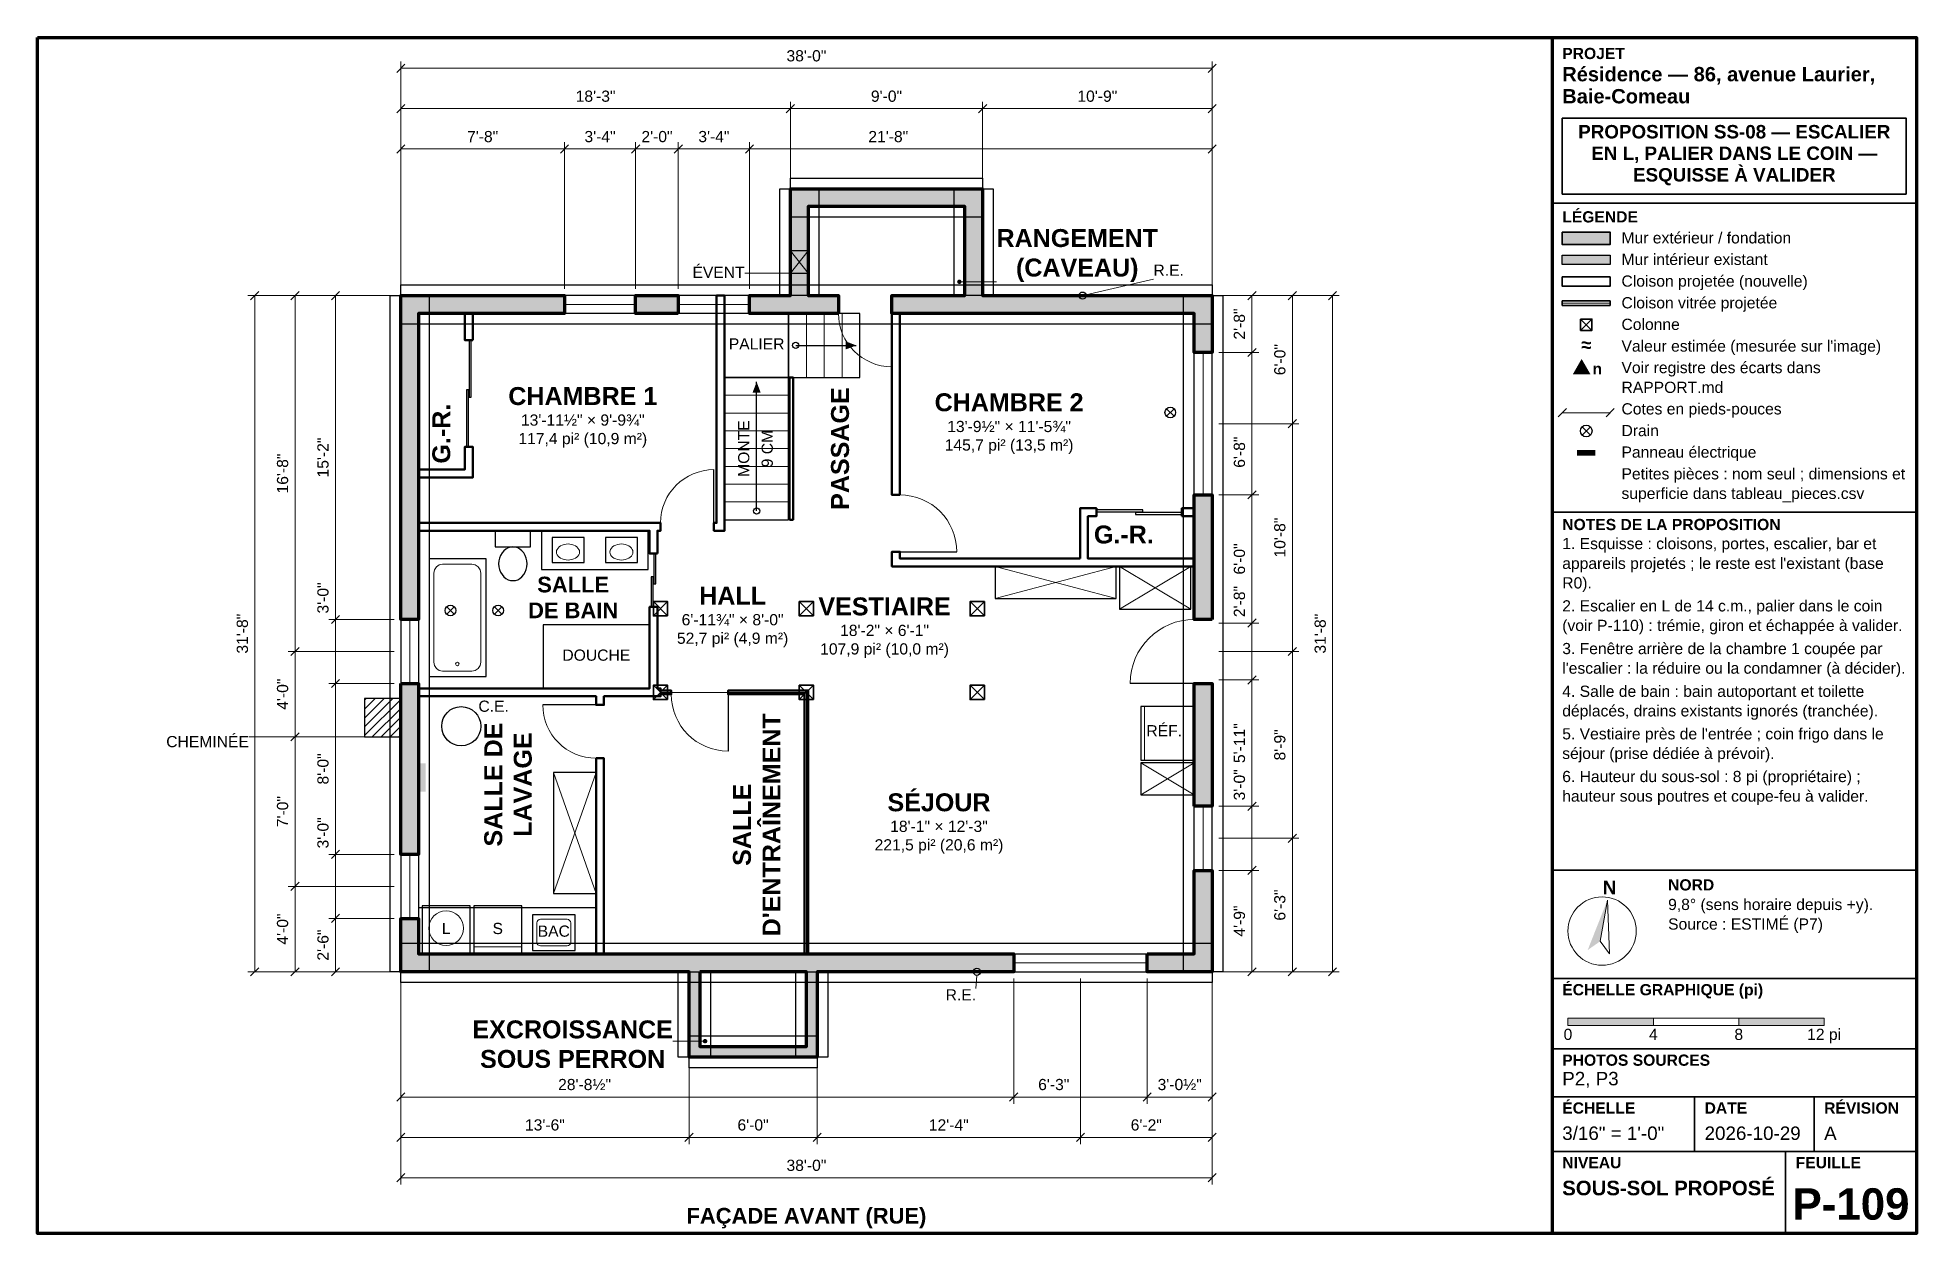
# Model space of a CAD drawing. Header units: inches. Extents: x -204 to 852, y -147 to 525.
import ezdxf
from ezdxf.enums import TextEntityAlignment as Align

# ---------------------------------------------------------------- set-up
doc = ezdxf.new("R2010")
doc.units = ezdxf.units.IN
doc.header["$MEASUREMENT"] = 0
for name, color, linetype in [('00-Cartouche', 7, 'Continuous'), ('10-Murs', 7, 'Continuous'), ('20-Ouvertures', 7, 'Continuous'), ('30-Escaliers-Elements', 7, 'Continuous'), ('40-Structure', 7, 'Continuous'), ('50-Cotes', 7, 'Continuous'), ('60-Etiquettes', 7, 'Continuous')]:
    doc.layers.add(name, color=color, linetype=linetype)
doc.styles.add('RELEVE', font='arial.ttf')
doc.styles.add('RELEVE_GRAS', font='arialbd.ttf')

msp = doc.modelspace()

# ---------------------------------------------------------------- hatches: boundary and pattern name
at = {"layer": '00-Cartouche', "true_color": 0x4d4d4d}
h = msp.add_hatch(color=7, dxfattribs=at)
h.dxf.hatch_style = 1
h.paths.add_polyline_path([(652.8, 415.7), (679.7, 415.7), (679.7, 408.7), (652.8, 408.7)])
at = {"layer": '00-Cartouche', "true_color": 0xc8c8c8}
h = msp.add_hatch(color=7, dxfattribs=at)
h.dxf.hatch_style = 1
h.paths.add_polyline_path([(652.8, 402.7), (679.7, 402.7), (679.7, 397.4), (652.8, 397.4)])
at = {"layer": '00-Cartouche', "true_color": 0xe8730c}
h = msp.add_hatch(color=30, dxfattribs=at)
h.dxf.hatch_style = 1
h.paths.add_polyline_path([(658.7, 335.7), (668.7, 335.7), (663.7, 344.4)])
at = {"layer": '00-Cartouche', "true_color": 0x000000}
h = msp.add_hatch(color=7, dxfattribs=at)
h.dxf.hatch_style = 1
h.paths.add_polyline_path([(661.1, 293.3), (671.4, 293.3), (671.4, 290.1), (661.1, 290.1)])
h = msp.add_hatch(color=7, dxfattribs=at)
h.dxf.hatch_style = 1
h.paths.add_polyline_path([(678.2, 40.3), (667.1, 12.2), (674.2, 17.2)])
h = msp.add_hatch(color=7, dxfattribs=at)
h.dxf.hatch_style = 1
h.paths.add_polyline_path([(656, -26.1), (704, -26.1), (704, -30.1), (656, -30.1)])
h = msp.add_hatch(color=7, dxfattribs=at)
h.dxf.hatch_style = 1
h.paths.add_polyline_path([(752, -26.1), (800, -26.1), (800, -30.1), (752, -30.1)])
at = {"layer": '10-Murs', "true_color": 0x4d4d4d}
h = msp.add_hatch(color=7, dxfattribs=at)
h.dxf.hatch_style = 1
h.paths.add_polyline_path([(229, 370), (229, 440), (219, 440), (219, 370)])
h = msp.add_hatch(color=7, dxfattribs=at)
h.dxf.hatch_style = 1
h.paths.add_polyline_path([(219, 430), (327, 430), (327, 440), (219, 440)])
h = msp.add_hatch(color=7, dxfattribs=at)
h.dxf.hatch_style = 1
h.paths.add_polyline_path([(317, 440), (317, 370), (327, 370), (327, 440)])
h = msp.add_hatch(color=7, dxfattribs=at)
h.dxf.hatch_style = 1
h.paths.add_polyline_path([(0, 370), (0, 380), (92, 380), (92, 370)])
h = msp.add_hatch(color=7, dxfattribs=at)
h.dxf.hatch_style = 1
h.paths.add_polyline_path([(0, 380), (10, 380), (10, 198), (0, 198)])
h = msp.add_hatch(color=7, dxfattribs=at)
h.dxf.hatch_style = 1
h.paths.add_polyline_path([(156, 380), (156, 370), (132, 370), (132, 380)])
h = msp.add_hatch(color=7, dxfattribs=at)
h.dxf.hatch_style = 1
h.paths.add_polyline_path([(246, 380), (246, 370), (196, 370), (196, 380)])
h = msp.add_hatch(color=7, dxfattribs=at)
h.dxf.hatch_style = 1
h.paths.add_polyline_path([(456, 380), (456, 370), (276, 370), (276, 380)])
h = msp.add_hatch(color=7, dxfattribs=at)
h.dxf.hatch_style = 1
h.paths.add_polyline_path([(446, 380), (456, 380), (456, 348), (446, 348)])
h = msp.add_hatch(color=7, dxfattribs=at)
h.dxf.hatch_style = 1
h.paths.add_polyline_path([(456, 198), (446, 198), (446, 268), (456, 268)])
h = msp.add_hatch(color=7, dxfattribs=at)
h.dxf.hatch_style = 1
h.paths.add_polyline_path([(0, 162), (10, 162), (10, 66), (0, 66)])
h = msp.add_hatch(color=7, dxfattribs=at)
h.dxf.hatch_style = 1
h.paths.add_polyline_path([(456, 93), (446, 93), (446, 162), (456, 162)])
h = msp.add_hatch(color=7, dxfattribs=at)
h.dxf.hatch_style = 1
h.paths.add_polyline_path([(456, 0), (446, 0), (446, 57), (456, 57)])
h = msp.add_hatch(color=7, dxfattribs=at)
h.dxf.hatch_style = 1
h.paths.add_polyline_path([(10, 0), (0, 0), (0, 30), (10, 30)])
h = msp.add_hatch(color=7, dxfattribs=at)
h.dxf.hatch_style = 1
h.paths.add_polyline_path([(0, 0), (0, 10), (344.5, 10), (344.5, 0)])
h = msp.add_hatch(color=7, dxfattribs=at)
h.dxf.hatch_style = 1
h.paths.add_polyline_path([(162, 10), (162, -48), (168, -48), (168, 10)])
h = msp.add_hatch(color=7, dxfattribs=at)
h.dxf.hatch_style = 1
h.paths.add_polyline_path([(234, -48), (234, 10), (228, 10), (228, -48)])
h = msp.add_hatch(color=7, dxfattribs=at)
h.dxf.hatch_style = 1
h.paths.add_polyline_path([(456, 10), (456, 0), (419.5, 0), (419.5, 10)])
h = msp.add_hatch(color=7, dxfattribs=at)
h.dxf.hatch_style = 1
h.paths.add_polyline_path([(162, -48), (234, -48), (234, -42), (162, -42)])
at = {"layer": '30-Escaliers-Elements', "true_color": 0x000000}
h = msp.add_hatch(color=7, dxfattribs=at)
h.dxf.hatch_style = 1
h.paths.add_polyline_path([(256, 352), (250, 354.3), (250, 349.7)])
h = msp.add_hatch(color=7, dxfattribs=at)
h.dxf.hatch_style = 1
h.paths.add_polyline_path([(200, 331.5), (197.7, 325.4), (202.3, 325.4)])
h = msp.add_hatch(color=7, dxfattribs=at)
h.dxf.hatch_style = 1
h.paths.add_polyline_path([(14, 101.2), (14, 117.2), (10, 117.2), (10, 101.2)])
at = {"layer": '60-Etiquettes', "true_color": 0x000000}
h = msp.add_hatch(color=7, dxfattribs=at)
h.dxf.hatch_style = 1
h.paths.add_polyline_path([(315.2, 387.7), (315.1, 388.2), (314.9, 388.6), (314.5, 388.9), (314, 389), (313.5, 388.9), (313.1, 388.6), (312.8, 388.2), (312.7, 387.7), (312.8, 387.3), (313.1, 386.9), (313.5, 386.6), (314, 386.5), (314.5, 386.6), (314.9, 386.9), (315.1, 387.3)])
h = msp.add_hatch(color=7, dxfattribs=at)
h.dxf.hatch_style = 1
h.paths.add_polyline_path([(172.3, -39), (172.2, -38.5), (171.9, -38.1), (171.5, -37.8), (171, -37.7), (170.5, -37.8), (170.1, -38.1), (169.9, -38.5), (169.8, -39), (169.9, -39.5), (170.1, -39.9), (170.5, -40.1), (171, -40.2), (171.5, -40.1), (171.9, -39.9), (172.2, -39.5)])

# ---------------------------------------------------------------- linework, layer by layer
at = {"layer": '00-Cartouche', "color": 7, "lineweight": 70}
msp.add_lwpolyline([(-204.1, 525), (851.9, 525), (851.9, -147), (-204.1, -147)], close=True, dxfattribs=at)
msp.add_lwpolyline([(647.1, 525), (647.1, -147)], dxfattribs=at)
at = {"layer": '00-Cartouche', "color": 7, "lineweight": 35}
for points in [[(652.8, 479.7), (846.1, 479.7), (846.1, 437), (652.8, 437)], [(652.8, 415.7), (679.7, 415.7), (679.7, 408.7), (652.8, 408.7)], [(652.8, 390.5), (679.7, 390.5), (679.7, 385.2), (652.8, 385.2)], [(652.8, 377), (679.7, 377), (679.7, 374.5), (652.8, 374.5)], [(663.1, 366.8), (669.5, 366.8), (669.5, 360.4), (663.1, 360.4)]]:
    msp.add_lwpolyline(points, close=True, dxfattribs=at)
for points in [[(647.1, 431.9), (851.9, 431.9)], [(650.5, 311.8), (655.1, 316.5)], [(677.4, 311.8), (682, 316.5)], [(647.1, 258.3), (851.9, 258.3)], [(647.1, 57.1), (851.9, 57.1)], [(647.1, -3.7), (851.9, -3.7)], [(647.1, -43.3), (851.9, -43.3)], [(647.1, -70.2), (851.9, -70.2)], [(727.1, -70.2), (727.1, -100.9)], [(794.3, -70.2), (794.3, -100.9)], [(647.1, -100.9), (851.9, -100.9)], [(778.3, -100.9), (778.3, -147)]]:
    msp.add_lwpolyline(points, dxfattribs=at)
at = {"layer": '00-Cartouche', "color": 7, "lineweight": 25}
msp.add_lwpolyline([(652.8, 402.7), (679.7, 402.7), (679.7, 397.4), (652.8, 397.4)], close=True, dxfattribs=at)
at = {"layer": '00-Cartouche', "color": 7, "lineweight": 18}
for points in [[(652.8, 375.7), (679.7, 375.7)], [(652.8, 314.1), (679.7, 314.1)], [(664, 301.6), (668.6, 306.2)], [(664, 306.2), (668.6, 301.6)]]:
    msp.add_lwpolyline(points, dxfattribs=at)
at = {"layer": '00-Cartouche', "color": 7, "lineweight": 25}
for points in [[(663.1, 366.8), (669.5, 360.4)], [(669.5, 366.8), (663.1, 360.4)]]:
    msp.add_lwpolyline(points, dxfattribs=at)
at = {"layer": '00-Cartouche', "color": 7, "lineweight": 18}
for points in [[(678.2, 40.3), (674.2, 17.2), (679.3, 10.1)], [(656, -26.1), (800, -26.1), (800, -30.1), (656, -30.1)], [(704, -26.1), (752, -26.1), (752, -30.1), (704, -30.1)]]:
    msp.add_lwpolyline(points, close=True, dxfattribs=at)
at = {"layer": '00-Cartouche', "color": 7, "lineweight": 25}
msp.add_circle((666.3, 303.9), 3.28, dxfattribs=at)
at = {"layer": '00-Cartouche', "color": 7, "lineweight": 18}
msp.add_circle((675.2, 22.9), 19.2, dxfattribs=at)
at = {"layer": '10-Murs', "color": 7, "lineweight": 70}
for points in [[(246, 370), (229, 370), (219, 370), (196, 370), (196, 380), (219, 380), (219, 430), (219, 440), (229, 440), (317, 440), (327, 440), (327, 430), (327, 380), (446, 380), (456, 380), (456, 370), (456, 348), (446, 348), (446, 370), (327, 370), (317, 370), (276, 370), (276, 380), (317, 380), (317, 430), (229, 430), (229, 380), (246, 380), (246, 370)], [(0, 370), (0, 380), (10, 380), (92, 380), (92, 370), (10, 370), (10, 198), (0, 198), (0, 370)], [(156, 370), (132, 370), (132, 380), (156, 380), (156, 370)], [(456, 198), (446, 198), (446, 268), (456, 268), (456, 198)], [(0, 162), (10, 162), (10, 66), (0, 66), (0, 162)], [(446, 93), (446, 162), (456, 162), (456, 93), (446, 93)], [(419.5, 10), (446, 10), (446, 57), (456, 57), (456, 10), (456, 0), (446, 0), (419.5, 0), (419.5, 10)], [(10, 0), (0, 0), (0, 10), (0, 30), (10, 30), (10, 10), (162, 10), (168, 10), (228, 10), (234, 10), (344.5, 10), (344.5, 0), (234, 0), (234, -42), (234, -48), (228, -48), (168, -48), (162, -48), (162, -42), (162, 0), (10, 0)], [(168, 0), (168, -42), (228, -42), (228, 0), (168, 0)]]:
    msp.add_lwpolyline(points, dxfattribs=at)
at = {"layer": '10-Murs', "color": 7, "lineweight": 50}
for points in [[(40.5, 355), (36, 355), (36, 370)], [(40.5, 370), (40.5, 355)], [(177.5, 380), (182, 380), (182, 252.2), (182, 247.8), (177.5, 247.8), (176, 247.8), (176, 252.2), (177.5, 252.2), (177.5, 380)], [(280.5, 268), (276, 268), (276, 370)], [(280.5, 370), (280.5, 268)], [(218.5, 254), (218.5, 334), (220.5, 334), (220.5, 254), (218.5, 254)], [(10, 282.2), (36, 282.2), (36, 295), (40.5, 295), (40.5, 282.2)], [(40.5, 282.2), (40.5, 277.8), (36, 277.8), (10, 277.8)], [(381.8, 232.2), (381.8, 256), (381.8, 260.5), (386.2, 260.5), (391, 260.5), (391, 256), (386.2, 256), (386.2, 232.2), (446, 232.2)], [(439, 256), (439, 260.5), (446, 260.5)], [(446, 256), (439, 256)], [(10, 252.2), (139.8, 252.2), (144.2, 252.2), (146, 252.2), (146, 247.8), (144.2, 247.8), (144.2, 235)], [(144.2, 235), (139.8, 235), (139.8, 247.8), (10, 247.8)], [(446, 227.8), (386.2, 227.8), (381.8, 227.8), (280.5, 227.8), (276, 227.8), (276, 232.2), (276, 236), (280.5, 236), (280.5, 232.2), (381.8, 232.2)], [(10, 159.2), (109.8, 159.2), (114.2, 159.2), (139.8, 159.2), (139.8, 205), (144.2, 205), (144.2, 159.2), (146, 159.2), (146, 158), (152, 158), (152, 156), (146, 156), (146, 154.8), (144.2, 154.8), (139.8, 154.8), (114.2, 154.8), (114.2, 150), (109.8, 150), (109.8, 154.8), (10, 154.8)], [(227, 10), (227, 156), (184, 156), (184, 158), (227, 158)], [(227, 158), (229, 158), (229, 156), (229, 10)], [(109.8, 120), (114.2, 120), (114.2, 10)], [(109.8, 10), (109.8, 120)]]:
    msp.add_lwpolyline(points, dxfattribs=at)
at = {"layer": '10-Murs', "color": 7, "lineweight": 18}
for points in [[(146, 157), (228, 157)], [(228, 10), (228, 157)]]:
    msp.add_lwpolyline(points, dxfattribs=at)
at = {"layer": '20-Ouvertures', "color": 7, "lineweight": 25}
for points in [[(132, 380), (92, 380)], [(92, 380), (92, 370)], [(132, 370), (92, 370)], [(132, 380), (132, 370)], [(196, 380), (156, 380)], [(156, 380), (156, 370)], [(196, 370), (156, 370)], [(196, 380), (196, 370)], [(276, 370), (276, 340)], [(446, 268), (446, 348)], [(456, 348), (446, 348)], [(456, 268), (456, 348)], [(176, 252.2), (176, 282.2)], [(456, 268), (446, 268)], [(280.5, 236), (312.5, 236)], [(0, 198), (0, 162)], [(0, 198), (10, 198)], [(10, 198), (10, 162)], [(0, 162), (10, 162)], [(446, 162), (410, 162)], [(109.8, 150), (79.8, 150)], [(184, 156), (184, 124)], [(446, 57), (446, 93)], [(456, 93), (446, 93)], [(456, 57), (456, 93)], [(0, 66), (0, 30)], [(0, 66), (10, 66)], [(10, 66), (10, 30)], [(456, 57), (446, 57)], [(0, 30), (10, 30)], [(344.5, 10), (419.5, 10)], [(344.5, 0), (344.5, 10)], [(344.5, 0), (419.5, 0)], [(419.5, 0), (419.5, 10)]]:
    msp.add_lwpolyline(points, dxfattribs=at)
at = {"layer": '20-Ouvertures', "color": 7, "lineweight": 18}
for points in [[(132, 375), (92, 375)], [(196, 375), (156, 375)], [(40.5, 355), (36, 355)], [(451, 268), (451, 348)], [(40.5, 295), (36, 295)], [(391, 256), (391, 260.5)], [(439, 256), (439, 260.5)], [(144.2, 235), (139.8, 235)], [(144.2, 205), (139.8, 205)], [(5, 198), (5, 162)], [(451, 57), (451, 93)], [(5, 66), (5, 30)], [(344.5, 5), (419.5, 5)]]:
    msp.add_lwpolyline(points, dxfattribs=at)
at = {"layer": '20-Ouvertures', "color": 7, "lineweight": 25}
for points in [[(39.6, 323), (39.6, 355), (38.4, 355), (38.4, 323)], [(38.1, 295), (38.1, 327), (36.9, 327), (36.9, 295)], [(391, 258.4), (417, 258.4), (417, 259.6), (391, 259.6)], [(413, 256.9), (439, 256.9), (439, 258.1), (413, 258.1)], [(143.3, 218), (143.3, 235), (142.2, 235), (142.2, 218)], [(141.8, 205), (141.8, 222), (140.7, 222), (140.7, 205)]]:
    msp.add_lwpolyline(points, close=True, dxfattribs=at)
at = {"layer": '20-Ouvertures', "color": 7, "lineweight": 18}
for centre, radius, start, end in [((276, 370), 30, 180, 270), ((176, 252.2), 30, 90, 180), ((280.5, 236), 32, 0, 90), ((446, 162), 36, 90, 180), ((109.8, 150), 30, 180, 270), ((184, 156), 32, 180, 270)]:
    msp.add_arc(centre, radius, start, end, dxfattribs=at)
at = {"layer": '30-Escaliers-Elements', "color": 7, "lineweight": 25}
for points in [[(229, 392.6), (229, 405.1), (219, 405.1), (219, 392.6)], [(182, 334), (218, 334), (218, 370), (182, 370)], [(218, 334), (258, 334), (258, 370), (218, 370)], [(218, 254), (218, 334), (182, 334), (182, 254)], [(73, 247.8), (53, 247.8), (53, 238.8), (73, 238.8)], [(139, 247.8), (79, 247.8), (79, 226), (139, 226)], [(103, 244), (85, 244), (85, 230), (103, 230)], [(133, 244), (115, 244), (115, 230), (133, 230)], [(55, 229.3), (55.1, 227.6), (55.5, 226), (56.1, 224.5), (56.9, 223.2), (57.9, 222), (59, 221), (60.3, 220.3), (61.6, 219.9), (63, 219.8), (64.4, 219.9), (65.7, 220.3), (67, 221), (68.1, 222), (69.1, 223.2), (69.9, 224.5), (70.5, 226), (70.9, 227.6), (71, 229.3), (70.9, 230.9), (70.5, 232.5), (69.9, 234), (69.1, 235.4), (68.1, 236.6), (67, 237.5), (65.7, 238.2), (64.4, 238.6), (63, 238.8), (61.6, 238.6), (60.3, 238.2), (59, 237.5), (57.9, 236.6), (56.9, 235.4), (56.1, 234), (55.5, 232.5), (55.1, 230.9)], [(48, 166), (48, 232), (16, 232), (16, 166)], [(402, 227.8), (334, 227.8), (334, 209.8), (402, 209.8)], [(444, 227.8), (404, 227.8), (404, 203.8), (444, 203.8)], [(80, 159.2), (139.8, 159.2), (139.8, 195), (80, 195)], [(-20.4, 132), (0, 132), (0, 153.6), (-20.4, 153.6)], [(446, 119), (446, 149), (416, 149), (416, 119)], [(446, 99.5), (446, 117.5), (416, 117.5), (416, 99.5)], [(109.8, 44), (109.8, 112), (85.8, 112), (85.8, 44)], [(10, 10), (109.8, 10), (109.8, 36), (10, 36)], [(12, 10), (39, 10), (39, 37), (12, 37)], [(41, 10), (68, 10), (68, 37), (41, 37)], [(74, 12), (98, 12), (98, 32), (74, 32)]]:
    msp.add_lwpolyline(points, close=True, dxfattribs=at)
at = {"layer": '30-Escaliers-Elements', "color": 7, "lineweight": 18}
for points in [[(229, 392.6), (219, 405.1)], [(219, 392.6), (229, 405.1)], [(193.3, 392.6), (219, 392.6)], [(423.1, 389.3), (385.1, 380.5)], [(228, 334), (228, 370)], [(238, 334), (238, 370)], [(248, 334), (248, 370)], [(218, 324), (182, 324)], [(218, 314), (182, 314)], [(430.4, 312.2), (434.6, 316.4)], [(430.4, 316.4), (434.6, 312.2)], [(218, 304), (182, 304)], [(218, 294), (182, 294)], [(218, 284), (182, 284)], [(218, 274), (182, 274)], [(218, 264), (182, 264)], [(402, 227.8), (334, 209.8)], [(402, 209.8), (334, 227.8)], [(444, 227.8), (404, 203.8)], [(444, 203.8), (404, 227.8)], [(25.8, 200.9), (30, 205.1)], [(25.8, 205.1), (30, 200.9)], [(52.6, 200.9), (56.8, 205.1)], [(52.6, 205.1), (56.8, 200.9)], [(-20.4, 137.6), (-4.4, 153.6)], [(-20.4, 142.6), (-9.4, 153.6)], [(-20.4, 147.6), (-14.4, 153.6)], [(-20.4, 152.6), (-19.4, 153.6)], [(-20.4, 132.7), (0, 153)], [(-16, 132), (0, 148)], [(418, 119), (418, 149)], [(-11, 132), (0, 143)], [(-6, 132), (0, 138)], [(-85.4, 132), (-20.4, 132)], [(-1, 132), (0, 133)], [(446, 99.5), (416, 117.5)], [(416, 99.5), (446, 117.5)], [(109.8, 44), (85.8, 112)], [(85.8, 44), (109.8, 112)], [(41, 14), (68, 14)], [(323.3, -9.4), (323.8, -2)]]:
    msp.add_lwpolyline(points, dxfattribs=at)
at = {"layer": '30-Escaliers-Elements', "color": 7, "lineweight": 25}
for points in [[(222, 352), (256, 352)], [(200, 259), (200, 331.5)]]:
    msp.add_lwpolyline(points, dxfattribs=at)
at = {"layer": '30-Escaliers-Elements', "color": 7, "lineweight": 18}
for points in [[(87.5, 235.9), (87.6, 235.1), (87.9, 234.3), (88.4, 233.6), (89, 233), (89.8, 232.4), (90.8, 232), (91.8, 231.7), (92.9, 231.5), (94, 231.4), (95.1, 231.5), (96.2, 231.7), (97.2, 232), (98.2, 232.4), (99, 233), (99.6, 233.6), (100.1, 234.3), (100.4, 235.1), (100.5, 235.9), (100.4, 236.7), (100.1, 237.4), (99.6, 238.1), (99, 238.8), (98.2, 239.3), (97.2, 239.8), (96.2, 240.1), (95.1, 240.3), (94, 240.4), (92.9, 240.3), (91.8, 240.1), (90.8, 239.8), (89.8, 239.3), (89, 238.8), (88.4, 238.1), (87.9, 237.4), (87.6, 236.7)], [(117.5, 235.9), (117.6, 235.1), (117.9, 234.3), (118.4, 233.6), (119, 233), (119.8, 232.4), (120.8, 232), (121.8, 231.7), (122.9, 231.5), (124, 231.4), (125.1, 231.5), (126.2, 231.7), (127.2, 232), (128.2, 232.4), (129, 233), (129.6, 233.6), (130.1, 234.3), (130.4, 235.1), (130.5, 235.9), (130.4, 236.7), (130.1, 237.4), (129.6, 238.1), (129, 238.8), (128.2, 239.3), (127.2, 239.8), (126.2, 240.1), (125.1, 240.3), (124, 240.4), (122.9, 240.3), (121.8, 240.1), (120.8, 239.8), (119.8, 239.3), (119, 238.8), (118.4, 238.1), (117.9, 237.4), (117.6, 236.7)], [(45, 224), (45, 174), (44.6, 172.1), (43.5, 170.5), (41.9, 169.4), (40, 169), (23.5, 169), (21.6, 169.4), (20, 170.5), (18.9, 172.1), (18.5, 174), (18.5, 224), (18.9, 225.9), (20, 227.5), (21.6, 228.6), (23.5, 229), (40, 229), (41.9, 228.6), (43.5, 227.5), (44.6, 225.9)], [(93.5, 14.5), (78.5, 14.5), (77.7, 14.7), (77.1, 15.1), (76.7, 15.7), (76.5, 16.5), (76.5, 27.5), (76.7, 28.3), (77.1, 28.9), (77.7, 29.3), (78.5, 29.5), (93.5, 29.5), (94.3, 29.3), (94.9, 28.9), (95.3, 28.3), (95.5, 27.5), (95.5, 16.5), (95.3, 15.7), (94.9, 15.1), (94.3, 14.7)]]:
    msp.add_lwpolyline(points, close=True, dxfattribs=at)
at = {"layer": '30-Escaliers-Elements', "color": 7, "lineweight": 25}
for centre, radius in [((383.2, 380), 2), ((222, 352), 1.76), ((432.5, 314.3), 3), ((200, 259), 1.76), ((27.9, 203), 3), ((54.7, 203), 3), ((34, 138), 11), ((323.8, 0), 2)]:
    msp.add_circle(centre, radius, dxfattribs=at)
at = {"layer": '30-Escaliers-Elements', "color": 7, "lineweight": 18}
for centre, radius in [((31.8, 173), 1), ((25.5, 24.5), 9.72)]:
    msp.add_circle(centre, radius, dxfattribs=at)
at = {"layer": '40-Structure', "color": 7, "lineweight": 25}
for points in [[(327, 446), (327, 424), (219, 424), (219, 446)], [(213, 440), (235, 440), (235, 380), (213, 380)], [(311, 440), (333, 440), (333, 380), (311, 380)], [(456, 386), (456, 364), (0, 364), (0, 386)], [(-6, 380), (16, 380), (16, 0), (-6, 0)], [(440, 380), (462, 380), (462, 0), (440, 0)], [(456, 16), (456, -6), (0, -6), (0, 16)], [(174, -48), (156, -48), (156, 0), (174, 0)], [(240, -48), (222, -48), (222, 0), (240, 0)], [(234, -36), (234, -54), (162, -54), (162, -36)]]:
    msp.add_lwpolyline(points, close=True, dxfattribs=at)
at = {"layer": '40-Structure', "color": 7, "lineweight": 35}
for points in [[(150, 200), (150, 208), (142, 208), (142, 200)], [(232, 200), (232, 208), (224, 208), (224, 200)], [(328, 200), (328, 208), (320, 208), (320, 200)], [(150, 153), (150, 161), (142, 161), (142, 153)], [(232, 153), (232, 161), (224, 161), (224, 153)], [(328, 153), (328, 161), (320, 161), (320, 153)]]:
    msp.add_lwpolyline(points, close=True, dxfattribs=at)
at = {"layer": '40-Structure', "color": 7, "lineweight": 25}
for points in [[(150, 200), (142, 208)], [(150, 208), (142, 200)], [(232, 200), (224, 208)], [(232, 208), (224, 200)], [(328, 200), (320, 208)], [(328, 208), (320, 200)], [(150, 153), (142, 161)], [(150, 161), (142, 153)], [(232, 153), (224, 161)], [(232, 161), (224, 153)], [(328, 153), (320, 161)], [(328, 161), (320, 153)]]:
    msp.add_lwpolyline(points, dxfattribs=at)
at = {"layer": '50-Cotes', "color": 7, "lineweight": 35}
for points in [[(-2.3, 505.4), (2.3, 510)], [(453.7, 505.4), (458.3, 510)], [(-2.3, 482.7), (2.3, 487.4)], [(216.7, 482.7), (221.3, 487.4)], [(324.7, 482.7), (329.3, 487.4)], [(453.7, 482.7), (458.3, 487.4)], [(-2.3, 460.1), (2.3, 464.7)], [(89.7, 460.1), (94.3, 464.7)], [(129.7, 460.1), (134.3, 464.7)], [(153.7, 460.1), (158.3, 464.7)], [(193.7, 460.1), (198.3, 464.7)], [(453.7, 460.1), (458.3, 464.7)], [(-84.4, 377.7), (-79.8, 382.3)], [(-61.7, 377.7), (-57.1, 382.3)], [(-39, 377.7), (-34.4, 382.3)], [(476.1, 377.7), (480.7, 382.3)], [(498.7, 377.7), (503.4, 382.3)], [(521.4, 377.7), (526, 382.3)], [(476.1, 345.7), (480.7, 350.3)], [(498.7, 305.7), (503.4, 310.3)], [(476.1, 265.7), (480.7, 270.3)], [(-39, 195.7), (-34.4, 200.3)], [(476.1, 193.7), (480.7, 198.3)], [(-61.7, 177.7), (-57.1, 182.3)], [(498.7, 177.7), (503.4, 182.3)], [(-39, 159.7), (-34.4, 164.3)], [(476.1, 161.7), (480.7, 166.3)], [(-61.7, 129.7), (-57.1, 134.3)], [(476.1, 90.7), (480.7, 95.3)], [(498.7, 72.7), (503.4, 77.3)], [(-39, 63.7), (-34.4, 68.3)], [(476.1, 54.7), (480.7, 59.3)], [(-61.7, 45.7), (-57.1, 50.3)], [(-39, 27.7), (-34.4, 32.3)], [(-84.4, -2.3), (-79.8, 2.3)], [(-61.7, -2.3), (-57.1, 2.3)], [(-39, -2.3), (-34.4, 2.3)], [(476.1, -2.3), (480.7, 2.3)], [(498.7, -2.3), (503.4, 2.3)], [(521.4, -2.3), (526, 2.3)], [(-2.3, -72.7), (2.3, -68.1)], [(342.2, -72.7), (346.8, -68.1)], [(417.2, -72.7), (421.8, -68.1)], [(453.7, -72.7), (458.3, -68.1)], [(-2.3, -95.4), (2.3, -90.7)], [(159.7, -95.4), (164.3, -90.7)], [(231.7, -95.4), (236.3, -90.7)], [(379.7, -95.4), (384.3, -90.7)], [(453.7, -95.4), (458.3, -90.7)], [(-2.3, -118), (2.3, -113.4)], [(453.7, -118), (458.3, -113.4)]]:
    msp.add_lwpolyline(points, dxfattribs=at)
at = {"layer": '50-Cotes', "color": 7, "lineweight": 18}
for points in [[(0, 383.8), (0, 511.5)], [(0, 507.7), (456, 507.7)], [(456, 383.8), (456, 511.5)], [(219, 441.3), (219, 488.8)], [(327, 441.3), (327, 488.8)], [(0, 485.1), (219, 485.1)], [(219, 485.1), (327, 485.1)], [(327, 485.1), (456, 485.1)], [(92, 383.8), (92, 466.2)], [(132, 383.8), (132, 466.2)], [(156, 383.8), (156, 466.2)], [(196, 383.8), (196, 466.2)], [(0, 462.4), (92, 462.4)], [(92, 462.4), (132, 462.4)], [(132, 462.4), (156, 462.4)], [(156, 462.4), (196, 462.4)], [(196, 462.4), (456, 462.4)], [(-3.8, 380), (-85.9, 380)], [(-82.1, 0), (-82.1, 380)], [(-59.4, 180), (-59.4, 380)], [(-36.7, 198), (-36.7, 380)], [(459.8, 380), (527.5, 380)], [(478.4, 348), (478.4, 380)], [(501.1, 308), (501.1, 380)], [(523.7, 0), (523.7, 380)], [(459.8, 348), (482.2, 348)], [(478.4, 268), (478.4, 348)], [(459.8, 308), (504.8, 308)], [(501.1, 180), (501.1, 308)], [(459.8, 268), (482.2, 268)], [(478.4, 196), (478.4, 268)], [(-3.8, 198), (-40.5, 198)], [(-36.7, 162), (-36.7, 198)], [(459.8, 196), (482.2, 196)], [(478.4, 164), (478.4, 196)], [(-3.8, 180), (-63.2, 180)], [(-59.4, 132), (-59.4, 180)], [(459.8, 180), (504.8, 180)], [(501.1, 75), (501.1, 180)], [(-3.8, 162), (-40.5, 162)], [(-36.7, 66), (-36.7, 162)], [(459.8, 164), (482.2, 164)], [(478.4, 93), (478.4, 164)], [(-22.4, 132), (-63.2, 132)], [(-59.4, 48), (-59.4, 132)], [(459.8, 93), (482.2, 93)], [(478.4, 57), (478.4, 93)], [(459.8, 75), (504.8, 75)], [(501.1, 0), (501.1, 75)], [(-3.8, 66), (-40.5, 66)], [(-36.7, 30), (-36.7, 66)], [(459.8, 57), (482.2, 57)], [(478.4, 0), (478.4, 57)], [(-3.8, 48), (-63.2, 48)], [(-59.4, 0), (-59.4, 48)], [(-3.8, 30), (-40.5, 30)], [(-36.7, 0), (-36.7, 30)], [(-3.8, 0), (-85.9, 0)], [(459.8, 0), (527.5, 0)], [(0, -3.8), (0, -119.5)], [(344.5, -3.8), (344.5, -74.2)], [(382, -3.8), (382, -96.8)], [(419.5, -3.8), (419.5, -74.2)], [(456, -3.8), (456, -119.5)], [(162, -49.3), (162, -96.8)], [(234, -49.3), (234, -96.8)], [(0, -70.4), (344.5, -70.4)], [(344.5, -70.4), (419.5, -70.4)], [(419.5, -70.4), (456, -70.4)], [(0, -93.1), (162, -93.1)], [(162, -93.1), (234, -93.1)], [(234, -93.1), (382, -93.1)], [(382, -93.1), (456, -93.1)], [(0, -115.7), (456, -115.7)]]:
    msp.add_lwpolyline(points, dxfattribs=at)
at = {"layer": '60-Etiquettes', "color": 7, "lineweight": 18}
for points in [[(334.8, 387.7), (314, 387.7)], [(152.9, -39), (171, -39)]]:
    msp.add_lwpolyline(points, dxfattribs=at)

# ---------------------------------------------------------------- texts
at = {"layer": '00-Cartouche', "color": 7}
for s, height, style, p in [('PROJET', 6.3, 'RELEVE_GRAS', (652.8, 512.9)), ('Résidence — 86, avenue Laurier,', 8.063, 'RELEVE_GRAS', (652.8, 500.4)), ('Baie-Comeau', 8.063, 'RELEVE_GRAS', (652.8, 488)), ('LÉGENDE', 6.3, 'RELEVE_GRAS', (652.8, 421.1)), ('Mur extérieur / fondation', 6.299, 'RELEVE', (686.1, 409.3)), ('Mur intérieur existant', 6.299, 'RELEVE', (686.1, 397.2)), ('Cloison projetée (nouvelle)', 6.299, 'RELEVE', (686.1, 385)), ('Cloison vitrée projetée', 6.299, 'RELEVE', (686.1, 372.8)), ('Colonne', 6.3, 'RELEVE', (686.1, 360.7)), ("Valeur estimée (mesurée sur l'image)", 6.299, 'RELEVE', (686.1, 348.5)), ('Voir registre des écarts dans', 6.299, 'RELEVE', (686.1, 336.4)), ('RAPPORT.md', 6.3, 'RELEVE', (686.1, 325.3)), ('Cotes en pieds-pouces', 6.299, 'RELEVE', (686.1, 313.2)), ('Drain', 6.3, 'RELEVE', (686.1, 301)), ('Panneau électrique', 6.299, 'RELEVE', (686.1, 288.9)), ('Petites pièces : nom seul ; dimensions et', 6.299, 'RELEVE', (686.1, 276.7)), ('superficie dans tableau_pieces.csv', 6.299, 'RELEVE', (686.1, 265.7)), ('NOTES DE LA PROPOSITION', 6.299, 'RELEVE_GRAS', (652.8, 248.2)), ('1. Esquisse : cloisons, portes, escalier, bar et', 6.299, 'RELEVE', (652.8, 237.5)), ("appareils projetés ; le reste est l'existant (base", 6.299, 'RELEVE', (652.8, 226.4)), ('R0).', 6.3, 'RELEVE', (652.8, 215.4)), ('2. Escalier en L de 14 c.m., palier dans le coin', 6.299, 'RELEVE', (652.8, 202.5)), ('(voir P-110) : trémie, giron et échappée à valider.', 6.299, 'RELEVE', (652.8, 191.5)), ('3. Fenêtre arrière de la chambre 1 coupée par', 6.299, 'RELEVE', (652.8, 178.5)), ("l'escalier : la réduire ou la condamner (à décider).", 6.299, 'RELEVE', (652.8, 167.5)), ('4. Salle de bain : bain autoportant et toilette', 6.299, 'RELEVE', (652.8, 154.5)), ('déplacés, drains existants ignorés (tranchée).', 6.299, 'RELEVE', (652.8, 143.5)), ("5. Vestiaire près de l'entrée ; coin frigo dans le", 6.299, 'RELEVE', (652.8, 130.6)), ('séjour (prise dédiée à prévoir).', 6.299, 'RELEVE', (652.8, 119.6)), ('6. Hauteur du sous-sol : 8 pi (propriétaire) ;', 6.299, 'RELEVE', (652.8, 106.6)), ('hauteur sous poutres et coupe-feu à valider.', 6.299, 'RELEVE', (652.8, 95.6)), ('NORD', 6.3, 'RELEVE_GRAS', (712.3, 45.7)), ('9,8° (sens horaire depuis +y).', 6.299, 'RELEVE', (712.3, 34.7)), ('Source : ESTIMÉ (P7)', 6.299, 'RELEVE', (712.3, 23.7)), ('ÉCHELLE GRAPHIQUE (pi)', 6.299, 'RELEVE_GRAS', (652.8, -13.2)), ('PHOTOS SOURCES', 6.299, 'RELEVE_GRAS', (652.8, -52.8)), ('P2, P3', 7.56, 'RELEVE', (652.8, -63.8)), ('ÉCHELLE', 6.3, 'RELEVE_GRAS', (652.8, -79.7)), ('DATE', 6.3, 'RELEVE_GRAS', (732.8, -79.7)), ('RÉVISION', 6.3, 'RELEVE_GRAS', (800, -79.7)), ('3/16" = 1\'-0"', 7.559, 'RELEVE', (652.8, -94.5)), ('2026-10-29', 7.56, 'RELEVE', (732.8, -94.5)), ('A', 7.56, 'RELEVE', (800, -94.5)), ('NIVEAU', 6.3, 'RELEVE_GRAS', (652.8, -110.4)), ('FEUILLE', 6.3, 'RELEVE_GRAS', (784, -110.4)), ('SOUS-SOL PROPOSÉ', 8.189, 'RELEVE_GRAS', (652.8, -125.6))]:
    msp.add_text(s, height=height, dxfattribs=dict(at, style=style)).set_placement(p)
for s, height, style, p in [('PROPOSITION SS-08 — ESCALIER', 7.559, 'RELEVE_GRAS', (749.5, 468.3)), ('EN L, PALIER DANS LE COIN —', 7.559, 'RELEVE_GRAS', (749.5, 456.2)), ('ESQUISSE À VALIDER', 7.559, 'RELEVE_GRAS', (749.5, 444.1)), ('≈', 7.56, 'RELEVE_GRAS', (666.3, 348.5)), ('N', 7.56, 'RELEVE_GRAS', (679.4, 43.6)), ('12 pi', 6.3, 'RELEVE', (800, -38.3)), ('0', 6.3, 'RELEVE', (656, -38.3)), ('4', 6.3, 'RELEVE', (704, -38.3)), ('8', 6.3, 'RELEVE', (752, -38.3)), ('P-109', 17.64, 'RELEVE_GRAS', (815.1, -139.3))]:
    msp.add_text(s, height=height, dxfattribs=dict(at, style=style)).set_placement(p, align=Align.CENTER)
at = {"layer": '00-Cartouche', "color": 30, "true_color": 0xe8730c, "style": 'RELEVE_GRAS'}
msp.add_text('n', height=6.3, dxfattribs=at).set_placement((669.8, 335.7))
at = {"layer": '30-Escaliers-Elements', "color": 7, "style": 'RELEVE'}
for s, p in [('ÉVENT', (178.6, 389.9)), ('R.E.', (431.6, 391.1)), ('PALIER', (200, 349.7)), ('DOUCHE', (109.9, 174.8)), ('C.E.', (52.2, 146.1)), ('RÉF.', (429.1, 132.3)), ('CHEMINÉE', (-108.6, 126.2)), ('L', (25.5, 21.2)), ('S', (54.5, 21.2)), ('BAC', (86, 19.7)), ('R.E.', (314.8, -16.1))]:
    msp.add_text(s, height=6.3, dxfattribs=at).set_placement(p, align=Align.CENTER)
for s, p in [('MONTE', (195.9, 294)), ('9 CM', (209.1, 294))]:
    msp.add_text(s, height=6.3, rotation=90, dxfattribs=at).set_placement(p, align=Align.CENTER)
at = {"layer": '50-Cotes', "color": 7, "style": 'RELEVE'}
for s, p in [('38\'-0"', (228, 511.6)), ('18\'-3"', (109.5, 488.9)), ('9\'-0"', (273, 488.9)), ('10\'-9"', (391.5, 488.9)), ('7\'-8"', (46, 466.2)), ('3\'-4"', (112, 466.2)), ('2\'-0"', (144, 466.2)), ('3\'-4"', (176, 466.2)), ('21\'-8"', (274, 466.2)), ('28\'-8½"', (103.3, -66.5)), ('6\'-3"', (367, -66.5)), ('3\'-0½"', (437.8, -66.5)), ('13\'-6"', (81, -89.2)), ('6\'-0"', (198, -89.2)), ('12\'-4"', (308, -89.2)), ('6\'-2"', (419, -89.2)), ('38\'-0"', (228, -111.9))]:
    msp.add_text(s, height=6.3, dxfattribs=at).set_placement(p, align=Align.CENTER)
for s, p in [('2\'-8"', (474.5, 364)), ('6\'-0"', (497.2, 344)), ('15\'-2"', (-40.6, 289)), ('6\'-8"', (474.5, 292)), ('16\'-8"', (-63.3, 280)), ('10\'-8"', (497.2, 244)), ('6\'-0"', (474.5, 232)), ('31\'-8"', (-85.9, 190)), ('31\'-8"', (519.9, 190)), ('4\'-0"', (-63.3, 156)), ('5\'-11"', (474.5, 128.5)), ('8\'-9"', (497.2, 127.5)), ('8\'-0"', (-40.6, 114)), ('7\'-0"', (-63.3, 90)), ('6\'-3"', (497.2, 37.5)), ('4\'-0"', (-63.3, 24)), ('4\'-9"', (474.5, 28.5)), ('2\'-6"', (-40.6, 15))]:
    msp.add_text(s, height=6.3, rotation=90, dxfattribs=at).set_placement(p, align=Align.CENTER)
for s, p in [('3\'-0"', (-40.6, 201.3)), ('2\'-8"', (474.5, 199.3)), ('3\'-0"', (474.5, 96.3)), ('3\'-0"', (-40.6, 69.3))]:
    msp.add_text(s, height=6.3, rotation=90, dxfattribs=at).set_placement(p)
at = {"layer": '60-Etiquettes', "color": 7}
for s, height, style, p in [('RANGEMENT', 10.08, 'RELEVE_GRAS', (380.2, 407.3)), ('(CAVEAU)', 10.08, 'RELEVE_GRAS', (380.2, 390.7)), ('CHAMBRE 1', 10.08, 'RELEVE_GRAS', (102.3, 318.5)), ('CHAMBRE 2', 10.08, 'RELEVE_GRAS', (341.9, 315)), ('13\'-11½" × 9\'-9¾"', 6.299, 'RELEVE', (102.3, 306.9)), ('13\'-9½" × 11\'-5¾"', 6.299, 'RELEVE', (341.9, 303.3)), ('117,4 pi² (10,9 m²)', 6.299, 'RELEVE', (102.3, 296.5)), ('145,7 pi² (13,5 m²)', 6.299, 'RELEVE', (341.9, 292.9)), ('G.-R.', 10.08, 'RELEVE_GRAS', (406.4, 240.7)), ('SALLE', 8.82, 'RELEVE_GRAS', (96.9, 213.2)), ('HALL', 10.08, 'RELEVE_GRAS', (186.5, 206.3)), ('DE BAIN', 8.82, 'RELEVE_GRAS', (96.9, 198.7)), ('6\'-11¾" × 8\'-0"', 6.299, 'RELEVE', (186.5, 194.7)), ('VESTIAIRE', 10.08, 'RELEVE_GRAS', (271.9, 200.3)), ('52,7 pi² (4,9 m²)', 6.299, 'RELEVE', (186.5, 184.3)), ('18\'-2" × 6\'-1"', 6.299, 'RELEVE', (271.9, 188.7)), ('107,9 pi² (10,0 m²)', 6.299, 'RELEVE', (271.9, 178.3)), ('SÉJOUR', 10.08, 'RELEVE_GRAS', (302.5, 90.2)), ('18\'-1" × 12\'-3"', 6.299, 'RELEVE', (302.5, 78.6)), ('221,5 pi² (20,6 m²)', 6.299, 'RELEVE', (302.5, 68.2)), ('EXCROISSANCE', 10.079, 'RELEVE_GRAS', (96.6, -37.4)), ('SOUS PERRON', 10.079, 'RELEVE_GRAS', (96.6, -54)), ('FAÇADE AVANT (RUE)', 8.819, 'RELEVE_GRAS', (228, -141.5))]:
    msp.add_text(s, height=height, dxfattribs=dict(at, style=style)).set_placement(p, align=Align.CENTER)
at = {"layer": '60-Etiquettes', "color": 7, "style": 'RELEVE_GRAS'}
for s, height, p in [('PASSAGE', 10.08, (251.9, 294)), ('G.-R.', 10.08, (27.8, 302.4)), ('SALLE DE', 10.08, (57, 105.2)), ("D'ENTRAÎNEMENT", 10.079, (213.4, 82.6)), ('LAVAGE', 10.08, (73.6, 105.2)), ('SALLE', 10.08, (196.8, 82.6))]:
    msp.add_text(s, height=height, rotation=90, dxfattribs=at).set_placement(p, align=Align.CENTER)

doc.saveas('drawing.dxf')
